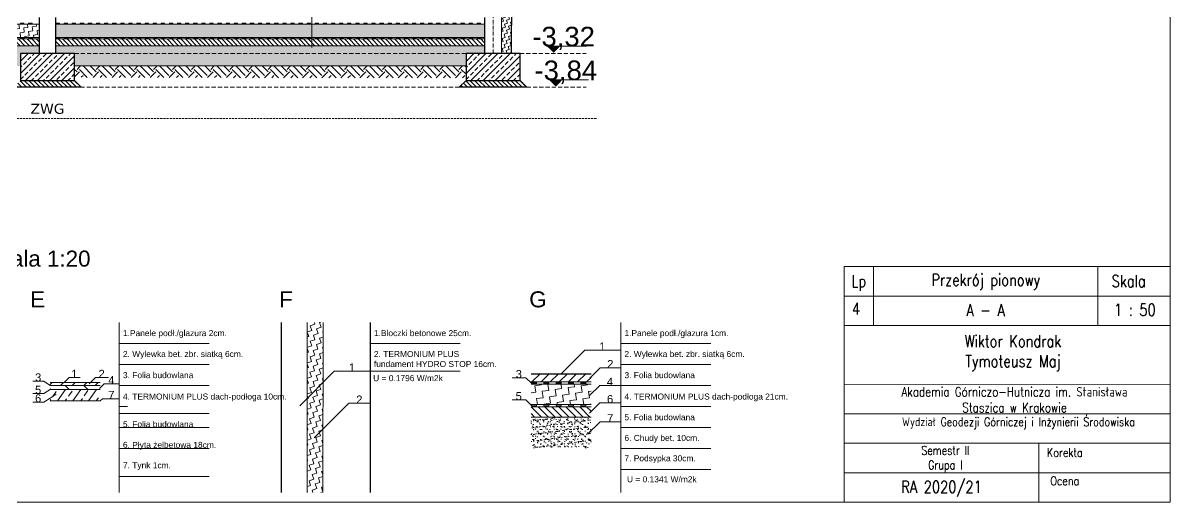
# Model space of a CAD drawing. Header units: millimetres. Extents: x -531 to 2763, y -585 to 1483.
# Drawn here: x 1013 to 2763, y -585 to 146 of the extents above; entities that cross this region are included whole.
import ezdxf
from ezdxf.enums import TextEntityAlignment as Align

# ---------------------------------------------------------------- set-up
doc = ezdxf.new("R2010")
doc.units = ezdxf.units.MM
doc.linetypes.add('ACAD_ISO10W100', pattern=[18, 12, -3, 0, -3])
doc.linetypes.add('DASHED2', pattern=[9.525, 6.35, -3.175])
for name, color, linetype, lineweight in [('3b - hatch_sztrop', 6, 'Continuous', 9), ('3d - hatch_grunt', 255, 'Continuous', 9), ('3e - hatch_zasypka', 3, 'Continuous', 9), ('3g - hatch_folia', 7, 'Continuous', 5), ('40 - PRZEKRÓJ', 131, 'Continuous', 50), ('SCHODY', 5, 'Continuous', 30)]:
    doc.layers.add(name, color=color, linetype=linetype, lineweight=lineweight)
for name, color, linetype in [('BALUSTRADA', 7, 'Continuous'), ('Detale', 240, 'Continuous'), ('Posadowienie fundamentu', 220, 'Continuous'), ('Przekrój', 7, 'Continuous'), ('Wymiary', 254, 'Continuous')]:
    doc.layers.add(name, color=color, linetype=linetype)
doc.styles.add('Opisowy', font='arial.ttf')
doc.styles.get("Standard").update_dxf_attribs({"font": 'arial.ttf'})
doc.styles.add('styl1', font='simplex.shx', dxfattribs={"width": 0.8, "height": 125})
doc.dimstyles.new('ISO-25', dxfattribs={"dimtxt": 2.5, "dimasz": 2.5, "dimexe": 1.25, "dimexo": 0.625, "dimtad": 1, "dimtxsty": 'Standard', "dimcen": 2.5, "dimadec": 0, "dimazin": 0, "dimtfac": 1, "dimtmove": 0, "dimatfit": 3, "dimfxl": 1, "dimarcsym": 0})

# ---------------------------------------------------------------- blocks, each defined once
blk = doc.blocks.new('*U3')
blk.add_lwpolyline([(-2.6, 0.5), (-2.6, -0.5), (2.6, -0.5), (2.6, 0.5), (-2.6, 0.5)])
blk = doc.blocks.new('*U4')
at = {"layer": '3g - hatch_folia', "color": 0, "linetype": 'ByBlock', "lineweight": -2, "transparency": 16777216}
for p in [(0, 0), (12.4, 0), (24.7, 0), (37.1, 0), (49.4, 0), (61.8, 0), (74.1, 0), (86.5, 0), (98.8, 0), (111.2, 0), (123.6, 0), (135.9, 0), (148.3, 0), (160.6, 0), (173, 0), (185.3, 0), (197.7, 0), (210, 0), (222.4, 0), (234.8, 0), (247.1, 0), (259.5, 0), (271.8, 0), (284.2, 0), (296.5, 0), (308.9, 0), (321.3, 0), (333.6, 0), (346, 0), (358.3, 0), (370.7, 0), (383, 0), (395.4, 0), (407.7, 0), (420.1, 0), (432.5, 0), (444.8, 0), (457.2, 0), (469.5, 0), (481.9, 0), (494.2, 0), (506.6, 0), (518.9, 0), (531.3, 0), (543.7, 0), (556, 0), (568.4, 0), (580.7, 0), (593.1, 0), (605.4, 0), (617.8, 0), (630.1, 0), (642.5, 0)]:
    blk.add_blockref('*U3', p, dxfattribs=at)
blk = doc.blocks.new('*U5')
blk.add_lwpolyline([(2.6, 0.5), (2.6, -0.5), (-2.6, -0.5), (-2.6, 0.5)], close=True)
blk = doc.blocks.new('*U6')
at = {"layer": '3g - hatch_folia', "color": 0, "linetype": 'ByBlock', "lineweight": -2, "transparency": 16777216}
for p in [(0, 0), (12.4, 0), (24.7, 0), (37.1, 0), (49.4, 0), (61.8, 0), (74.1, 0), (86.5, 0), (98.8, 0), (111.2, 0), (123.6, 0), (135.9, 0), (148.3, 0), (160.6, 0), (173, 0), (185.3, 0), (197.7, 0), (210, 0), (222.4, 0), (234.8, 0), (247.1, 0), (259.5, 0), (271.8, 0), (284.2, 0), (296.5, 0), (308.9, 0), (321.3, 0), (333.6, 0), (346, 0), (358.3, 0), (370.7, 0), (383, 0), (395.4, 0), (407.7, 0), (420.1, 0), (432.5, 0), (444.8, 0), (457.2, 0), (469.5, 0), (481.9, 0), (494.2, 0), (506.6, 0), (518.9, 0), (531.3, 0), (543.7, 0), (556, 0), (568.4, 0), (580.7, 0), (593.1, 0), (605.4, 0), (617.8, 0), (630.1, 0), (642.5, 0)]:
    blk.add_blockref('*U5', p, dxfattribs=at)
blk = doc.blocks.new('*U9')
blk.add_lwpolyline([(-2.6, 0.5), (-2.6, -0.5), (2.6, -0.5), (2.6, 0.5), (-2.6, 0.5)])
blk = doc.blocks.new('*U10')
at = {"layer": '3g - hatch_folia', "color": 0, "linetype": 'ByBlock', "lineweight": -2, "transparency": 16777216}
for p in [(0, 0), (12.4, 0), (24.7, 0), (37.1, 0), (49.4, 0), (61.8, 0), (74.1, 0), (86.5, 0), (98.8, 0), (111.2, 0), (123.6, 0), (135.9, 0), (148.3, 0), (160.6, 0), (173, 0), (185.3, 0), (197.7, 0), (210, 0), (222.4, 0), (234.8, 0), (247.1, 0), (259.5, 0)]:
    blk.add_blockref('*U9', p, dxfattribs=at)
blk = doc.blocks.new('*U1')
blk.add_lwpolyline([(2.6, 0.5), (2.6, -0.5), (-2.6, -0.5), (-2.6, 0.5)], close=True)
blk = doc.blocks.new('*U2')
at = {"layer": '3g - hatch_folia', "color": 0, "linetype": 'ByBlock', "lineweight": -2, "transparency": 16777216}
for p in [(0, 0), (12.4, 0), (24.7, 0), (37.1, 0), (49.4, 0), (61.8, 0), (74.1, 0), (86.5, 0), (98.8, 0), (111.2, 0), (123.6, 0), (135.9, 0), (148.3, 0), (160.6, 0), (173, 0), (185.3, 0), (197.7, 0), (210, 0), (222.4, 0), (234.8, 0), (247.1, 0), (259.5, 0)]:
    blk.add_blockref('*U1', p, dxfattribs=at)
blk = doc.blocks.new('_ArchTick')
at = {"color": 0, "linetype": 'ByBlock', "const_width": 0.15}
blk.add_lwpolyline([(-0.5, -0.5), (0.5, 0.5)], dxfattribs=at)
blk = doc.blocks.new('*D23')
at = {"layer": 'Defpoints', "color": 0, "transparency": 16777216}
for p in [(1050.8, 1229.9), (-251, 47.9), (1050.8, 47.9)]:
    blk.add_point(p, dxfattribs=at)
at = {"layer": 'Wymiary', "color": 0, "lineweight": -2, "transparency": 16777216}
blk.add_line((-251, 1229.9), (-251, 47.9), dxfattribs=at)
at = {"layer": 'Wymiary', "color": 0, "lineweight": -2, "transparency": 16777216, "xscale": 10, "yscale": 10, "zscale": 10}
for p, rotation in [((-251, 1229.9), 90), ((-251, 47.9), 270)]:
    blk.add_blockref('_ArchTick', p, dxfattribs=dict(at, rotation=rotation))
at = {"layer": 'Wymiary', "color": 0, "lineweight": 13, "transparency": 16777216, "insert": (-259.7, 638.9), "char_height": 12, "attachment_point": 5, "rotation": 90}
blk.add_mtext('1180', dxfattribs=at)
blk = doc.blocks.new('*U27')
blk.add_lwpolyline([(-3.9, 0.8), (-3.9, -0.8), (3.9, -0.8), (3.9, 0.8), (-3.9, 0.8)])
blk = doc.blocks.new('*U28')
at = {"layer": '3g - hatch_folia', "color": 0, "linetype": 'ByBlock', "lineweight": -2, "transparency": 16777216}
for p in [(0, 0), (18.9, 0), (37.7, 0), (56.6, 0), (75.4, 0)]:
    blk.add_blockref('*U27', p, dxfattribs=at)
blk = doc.blocks.new('*U29')
blk.add_lwpolyline([(3.9, 0.8), (3.9, -0.8), (-3.9, -0.8), (-3.9, 0.8)], close=True)
blk = doc.blocks.new('*U30')
at = {"layer": '3g - hatch_folia', "color": 0, "linetype": 'ByBlock', "lineweight": -2, "transparency": 16777216}
for p in [(0, 0), (18.9, 0), (37.7, 0), (56.6, 0), (75.4, 0)]:
    blk.add_blockref('*U29', p, dxfattribs=at)

msp = doc.modelspace()

# ---------------------------------------------------------------- hatches: boundary and pattern name
at = {"lineweight": 18}
h = msp.add_hatch(dxfattribs=at)
h.set_pattern_fill('ZIGZAG', color=256, scale=1.544471, angle=18)
h.set_pattern_definition([(18, (-7888.6037, -2713.636), (3.148367, 6.179018), [4.9036964, -4.9036964]), (108, (-7883.94, -2712.121), (-6.179018, 3.148367), [4.9036964, -4.9036964])])
h.paths.add_polyline_path([(1758.679, 99.363), (1759.194, 424.71), (1743.749, 424.628), (1743.234, 99.359)])
h = msp.add_hatch(dxfattribs=at)
h.set_pattern_fill('ZIGZAG', color=256, scale=2.059295, angle=8)
h.set_pattern_definition([(8, (-8907.955, -2688.9246), (5.564682, 7.384582), [6.538262, -6.538262]), (98, (-8901.48, -2688.0146), (-7.384582, 5.564682), [6.538262, -6.538262])])
h.paths.add_polyline_path([(1037.926, 123.558), (1037.926, 144.153), (765.069, 144.149), (765.069, 123.554)])
h = msp.add_hatch(dxfattribs=at)
h.set_pattern_fill('ZIGZAG', color=256, scale=2.059295, angle=8)
h.set_pattern_definition([(8, (-8598.031, -2688.9246), (5.564682, 7.384582), [6.538262, -6.538262]), (98, (-8591.556, -2688.0146), (-7.384582, 5.564682), [6.538262, -6.538262])])
h.paths.add_polyline_path([(1717.493, 123.558), (1717.493, 144.153), (1063.667, 144.149), (1063.667, 123.554)])
h = msp.add_hatch(dxfattribs=at)
h.set_pattern_fill('ANSI31', color=256, scale=1.544471, angle=90)
h.set_pattern_definition([(135, (-209871.955, -219205.6166), (-3.46743701, -3.46743701), [])])
h.paths.add_polyline_path([(1037.926, 111.202), (1037.926, 121.498), (762.495, 121.494), (762.495, 111.198)])
h = msp.add_hatch(dxfattribs=at)
h.set_pattern_fill('ANSI31', color=256, scale=1.544471, angle=90)
h.set_pattern_definition([(135, (-209505.8315, -219205.6166), (-3.46743701, -3.46743701), [])])
h.paths.add_polyline_path([(1717.493, 111.202), (1717.493, 121.498), (1063.667, 121.494), (1063.667, 111.198)])
h = msp.add_hatch(dxfattribs=at)
h.set_pattern_fill('ZIGZAG', color=256, scale=2.356921, angle=18)
h.set_pattern_definition([(18, (-13251.658, -5046.033), (4.804526, 9.4294133), [7.483225, -7.483225]), (108, (-13244.541, -5043.7205), (-9.4294133, 4.804526), [7.483225, -7.483225])])
h.paths.add_polyline_path([(1470.457, -570.221), (1471.243, -310.769), (1447.674, -310.894), (1446.888, -570.227)])
h = msp.add_hatch(dxfattribs=at)
h.set_pattern_fill('ZIGZAG', color=256, scale=3.142562, angle=8)
h.set_pattern_definition([(8, (-13034.619, -4728.229), (8.491913, 11.2691495), [9.977633, -9.977633]), (98, (-13024.739, -4726.84), (-11.2691495, 8.491913), [9.977633, -9.977633])])
h.paths.add_polyline_path([(1879.854, -436.275), (1879.854, -404.846), (1788.292, -404.853), (1788.292, -436.281)])
h = msp.add_hatch(dxfattribs=at)
h.set_pattern_fill('ANSI31', color=256, scale=2.356921, angle=90)
h.set_pattern_definition([(135, (-319627.462, -335140.825), (-5.29143899, -5.29143899), [])])
h.paths.add_polyline_path([(1879.854, -455.131), (1879.854, -439.418), (1788.292, -439.424), (1788.292, -455.137)])
at = {"layer": '3b - hatch_sztrop', "lineweight": 18}
h = msp.add_hatch(dxfattribs=at)
h.set_pattern_fill('ANSI31', color=256, scale=3.928202)
h.set_pattern_definition([(45, (-14773.667, -6568.032), (-8.819065, 8.819065), [])])
h.paths.add_polyline_path([(1130.99, -407.04), (1130.99, -402.326), (1054.689, -402.326), (1054.689, -407.04)])
h = msp.add_hatch(dxfattribs=at)
h.set_pattern_fill('ANSI31', color=256, scale=78.56404)
h.set_pattern_definition([(45, (-18197.542, -2931.311), (-6.9441457, 6.9441457), [])])
h.paths.add_polyline_path([(1879.854, -401.707), (1879.854, -389.137), (1788.292, -389.137), (1788.292, -401.707)])
h = msp.add_hatch(dxfattribs=at)
h.set_pattern_fill('ANSI31', color=256, scale=6.285123, angle=90)
h.set_pattern_definition([(135, (-14773.667, -6568.032), (-14.110504, -14.110504), [])])
h.paths.add_polyline_path([(1130.99, -413.325), (1130.99, -407.04), (1054.689, -407.04), (1054.689, -413.325)])
at = {"layer": '3d - hatch_grunt', "lineweight": 18}
h = msp.add_hatch(dxfattribs=at)
h.set_pattern_fill('EARTH', color=256, scale=82.371804, angle=45)
h.set_pattern_definition([(45, (-14484.865, -2284.09), (0, 29.12283), [20.59295, -20.59295]), (45, (-14490.326, -2278.63), (0, 29.12283), [20.59295, -20.59295]), (45, (-14495.786, -2273.17), (0, 29.12283), [20.59295, -20.59295]), (135, (-14495.786, -2269.53), (-29.12283, 2e-15), [20.59295, -20.59295]), (135, (-14490.326, -2264.07), (-29.12283, 2e-15), [20.59295, -20.59295]), (135, (-14484.865, -2258.609), (-29.12283, 2e-15), [20.59295, -20.59295])])
h.paths.add_polyline_path([(1465.744, 80.313), (1465.744, 62.147), (1689.178, 62.147), (1689.178, 80.313)])
h.paths.add_polyline_path([(1465.744, 62.147), (1465.744, 80.313), (1091.982, 80.313), (1091.982, 63.022)])
at = {"layer": '3e - hatch_zasypka', "lineweight": 18}
h = msp.add_hatch(dxfattribs=at)
h.set_pattern_fill('AR-SAND', color=256, scale=0.102965)
h.set_pattern_definition([(37.5, (-208895.0472, -217288.5064), (-0.16474683, 5.039231394), [0, -3.97526325, 0, -4.44601811, 0, -4.24987025]), (7.5, (-208895.047, -217288.5064), (4.62850546, 7.38077207), [0, -2.14454991, 0, -3.582967535, 0, -1.373035004]), (327.5, (-208898.264, -217288.5064), (8.14443354, 0.014797937), [0, -1.307652385, 0, -4.707548586, 0, -6.14596621]), (317.5, (-208898.264, -217288.5064), (7.86194029, 2.29538631), [0, -0.65382619, 0, -3.08605963, 0, -3.53066144])])
h.paths.add_polyline_path([(762.495, 80.313), (1009.61, 80.464), (1009.61, 99.361), (1037.926, 99.361), (1037.926, 111.202), (762.495, 111.202)])
h = msp.add_hatch(dxfattribs=at)
h.set_pattern_fill('AR-SAND', color=256, scale=0.102965)
h.set_pattern_definition([(37.5, (-208215.48, -217288.5064), (-0.16474683, 5.039231394), [0, -3.97526325, 0, -4.44601811, 0, -4.24987025]), (7.5, (-208215.48, -217288.5064), (4.62850546, 7.38077207), [0, -2.14454991, 0, -3.582967535, 0, -1.373035004]), (327.5, (-208218.6966, -217288.5064), (8.14443354, 0.014797937), [0, -1.307652385, 0, -4.707548586, 0, -6.14596621]), (317.5, (-208218.6966, -217288.5064), (7.86194029, 2.29538631), [0, -0.65382619, 0, -3.08605963, 0, -3.53066144])])
h.paths.add_polyline_path([(1419.758, 80.313), (1689.178, 80.464), (1689.178, 99.361), (1717.493, 99.361), (1717.493, 111.202), (1434.855, 111.202), (1091.982, 111.202), (1063.667, 111.202), (1063.667, 99.361), (1091.982, 99.361), (1091.982, 80.312)])
h = msp.add_hatch(dxfattribs=at)
h.set_pattern_fill('AR-SAND', color=256, scale=0.157128)
h.set_pattern_definition([(37.5, (-317658.337, -332215.243), (-0.251409844, 7.6900562), [0, -6.06640089, 0, -6.78479047, 0, -6.48546148]), (7.5, (-317658.337, -332215.243), (7.063273, 11.26333513), [0, -3.27266364, 0, -5.46774291, 0, -2.09530294]), (327.5, (-317663.246, -332215.243), (12.42871119, 0.02258221), [0, -1.99552661, 0, -7.18389579, 0, -9.37897506]), (317.5, (-317663.246, -332215.243), (11.99761589, 3.50284564), [0, -0.9977633, 0, -4.709442795, 0, -5.38792184])])
h.paths.add_polyline_path([(1860.16, -502.269), (1879.854, -502.038), (1879.854, -494.33), (1879.854, -481.475), (1879.854, -455.131), (1834.073, -455.131), (1801.095, -455.131), (1788.292, -455.131), (1788.292, -477.583), (1788.292, -489.954), (1788.292, -502.269)])
at = {"layer": 'Wymiary', "lineweight": 13}
h = msp.add_hatch(color=256, dxfattribs=at)
h.dxf.hatch_style = 1
h.paths.add_polyline_path([(1832.888, 110.765), (1812.037, 110.765), (1822.993, 100.311)])
at = {"layer": 'Wymiary', "lineweight": 18, "ltscale": 0.5}
h = msp.add_hatch(dxfattribs=at)
h.set_pattern_fill('ANSI33', color=256, scale=2.059295, angle=180)
h.set_pattern_definition([(225, (-8609.357, -2689.016), (9.246499, -9.246499), []), (225, (-8618.604, -2689.016), (9.246499, -9.246499), [6.538262, -3.269131])])
h.paths.add_polyline_path([(1091.982, 99.27), (1009.61, 99.27), (1009.61, 58.084), (1091.982, 58.084)])
h = msp.add_hatch(dxfattribs=at)
h.set_pattern_fill('ANSI33', color=256, scale=2.059295, angle=180)
h.set_pattern_definition([(225, (-7929.79, -2689.191), (9.246499, -9.246499), []), (225, (-7939.036, -2689.191), (9.246499, -9.246499), [6.538262, -3.269131])])
h.paths.add_polyline_path([(1771.55, 99.094), (1689.178, 99.094), (1689.178, 57.908), (1771.55, 57.908)])
h = msp.add_hatch(dxfattribs=at)
h.set_pattern_fill('ANSI31', color=256, scale=1.544471, angle=90)
h.set_pattern_definition([(135, (-8609.357, -2689.0155), (-3.467437, -3.467437), [])])
h.paths.add_polyline_path([(1091.982, 58.084), (1009.61, 58.084), (999.314, 47.788), (1102.279, 47.788)])
h = msp.add_hatch(dxfattribs=at)
h.set_pattern_fill('ANSI31', color=256, scale=1.544471, angle=90)
h.set_pattern_definition([(135, (-7929.7896, -2689.065), (-3.467437, -3.467437), [])])
h.paths.add_polyline_path([(1771.55, 58.035), (1689.178, 58.035), (1678.881, 47.738), (1781.846, 47.738)])
at = {"layer": 'Wymiary', "lineweight": 13}
h = msp.add_hatch(color=256, dxfattribs=at)
h.dxf.hatch_style = 1
h.paths.add_polyline_path([(1836.237, 59.282), (1815.387, 59.282), (1826.343, 48.829)])
at = {"layer": 'Wymiary', "lineweight": 18, "ltscale": 0.5}
h = msp.add_hatch(dxfattribs=at)
h.set_pattern_fill('ANSI33', color=256, scale=3.052075, angle=190)
h.set_pattern_definition([(235, (-598.42, -1050.479), (15.87572, -11.1163), []), (235, (-611.916, -1052.859), (15.87572, -11.1163), [9.69034, -4.84517])])
h.paths.add_polyline_path([(1130.99, -413.378), (1054.689, -413.378), (1054.689, -430.609), (1130.99, -430.609)])

# ---------------------------------------------------------------- linework, layer by layer
at = {"layer": '40 - PRZEKRÓJ', "lineweight": 13}
for p, q in [((762.495, 144.151), (1037.926, 144.151)), ((1063.667, 144.151), (1717.493, 144.151)), ((762.495, 123.558), (1037.926, 123.558)), ((1063.667, 123.558), (1717.493, 123.558)), ((762.495, 121.498), (1037.926, 121.498)), ((762.495, 111.202), (1037.926, 111.202)), ((1063.667, 121.498), (1717.493, 121.498)), ((1063.667, 111.202), (1717.493, 111.202)), ((1091.982, 80.464), (1689.178, 80.464)), ((1788.292, -401.707), (1879.854, -401.707)), ((1788.292, -404.85), (1879.854, -404.85)), ((1788.292, -436.275), (1879.854, -436.275)), ((1788.292, -439.418), (1879.854, -439.418)), ((1788.292, -455.131), (1879.854, -455.131))]:
    msp.add_line(p, q, dxfattribs=at)
at = {"layer": '40 - PRZEKRÓJ', "linetype": 'DASHED2', "lineweight": 13, "ltscale": 0.5}
msp.add_line((156.033, 0), (1887.9, 0), dxfattribs=at)
at = {"layer": 'BALUSTRADA', "lineweight": 25, "ltscale": 0.5}
for p, q in [((1037.926, 154.447), (1037.926, 99.361)), ((1063.667, 99.361), (1063.667, 154.447)), ((1717.493, 154.447), (1717.493, 99.361)), ((1102.279, 47.879), (1091.982, 58.175)), ((1678.881, 47.879), (1689.178, 58.175)), ((1781.846, 47.879), (1771.55, 58.175)), ((1102.279, 47.879), (999.314, 47.879)), ((1781.846, 47.879), (1678.881, 47.879))]:
    msp.add_line(p, q, dxfattribs=at)
at = {"layer": 'BALUSTRADA', "lineweight": 13, "ltscale": 0.5}
msp.add_line((1743.234, 99.361), (1743.234, 154.447), dxfattribs=at)
at = {"layer": 'BALUSTRADA', "lineweight": 25, "ltscale": 0.5}
for points in [[(1009.61, 99.361), (1009.61, 58.175), (1091.982, 58.175), (1091.982, 99.361), (1009.61, 99.361)], [(1689.178, 99.361), (1689.178, 58.175), (1771.55, 58.175), (1771.55, 99.361), (1689.178, 99.361)]]:
    msp.add_lwpolyline(points, dxfattribs=at)
at = {"layer": 'Detale', "lineweight": 13}
for p, q in [((1453.86, 108.453), (1453.86, 168.453)), ((1160.134, -310.831), (1160.134, -570.224)), ((1925.093, -310.831), (1925.093, -570.224)), ((1160.134, -342.878), (1176, -342.878)), ((1176, -342.878), (1160.134, -342.878)), ((1160.134, -342.878), (1297.477, -342.878)), ((1542.958, -342.878), (1558.824, -342.878)), ((1558.824, -342.878), (1542.958, -342.878)), ((1542.958, -342.878), (1680.301, -342.878)), ((1925.093, -342.878), (1940.959, -342.878)), ((1940.959, -342.878), (1925.093, -342.878)), ((1925.093, -342.878), (2062.436, -342.878)), ((1834.073, -389.137), (1870.183, -353.248)), ((1870.183, -353.248), (1925.093, -353.248)), ((1160.134, -374.925), (1297.477, -374.925)), ((1877.989, -395.741), (1893.972, -379.979)), ((1893.972, -379.979), (1925.093, -379.979)), ((1925.093, -374.925), (2062.436, -374.925)), ((1045.285, -400.378), (1028.501, -400.378)), ((1054.689, -407.04), (1045.285, -400.378)), ((1076.426, -402.326), (1083.931, -394.913)), ((1083.931, -394.913), (1100.501, -394.913)), ((1114.101, -404.648), (1123.843, -394.913)), ((1123.843, -394.913), (1143.579, -394.913)), ((1435.425, -438.133), (1487.939, -385.15)), ((1487.939, -385.15), (1543.482, -385.15)), ((1542.958, -385.15), (1680.301, -385.15)), ((1780.601, -395.323), (1759.514, -395.323)), ((1788.844, -403.278), (1780.601, -395.323)), ((1045.285, -419.374), (1028.501, -419.374)), ((1054.689, -413.378), (1045.285, -419.374)), ((1130.098, -411.591), (1137.004, -404.614)), ((1137.004, -404.614), (1160.086, -404.614)), ((1160.134, -406.972), (1172.214, -406.972)), ((1172.214, -406.972), (1160.134, -406.972)), ((1160.134, -406.972), (1297.477, -406.972)), ((1876.956, -422.838), (1893.029, -406.905)), ((1893.029, -406.905), (1925.093, -406.972)), ((1925.093, -406.972), (2062.436, -406.972)), ((1045.285, -432.323), (1028.501, -432.323)), ((1054.689, -426.327), (1045.285, -432.323)), ((1064.093, -420.331), (1054.689, -426.327)), ((1130.99, -430.609), (1134.429, -427.179)), ((1134.429, -427.179), (1160.086, -427.179)), ((1457.643, -487.079), (1510.156, -434.096)), ((1510.156, -434.096), (1543.482, -434.096)), ((1780.504, -429.106), (1759.417, -429.106)), ((1788.746, -437.061), (1780.504, -429.106)), ((1877.462, -449.232), (1893.406, -433.555)), ((1893.406, -433.555), (1925.093, -433.555)), ((1160.134, -439.019), (1172.592, -439.019)), ((1172.592, -439.019), (1160.134, -439.019)), ((1160.134, -449.629), (1297.477, -449.629)), ((1925.093, -439.019), (1937.55, -439.019)), ((1937.55, -439.019), (1925.093, -439.019)), ((1925.093, -439.019), (2062.436, -439.019)), ((1160.134, -471.065), (1297.477, -471.065)), ((1874.634, -481.496), (1893.972, -462.279)), ((1893.972, -462.279), (1925.093, -462.279)), ((1925.093, -471.065), (2062.436, -471.065)), ((1160.134, -503.112), (1297.477, -503.112)), ((1925.093, -503.112), (2062.436, -503.112)), ((1925.093, -535.159), (2062.436, -535.159)), ((1160.134, -545.769), (1297.477, -545.769))]:
    msp.add_line(p, q, dxfattribs=at)
at = {"layer": 'Detale', "lineweight": 25}
msp.add_line((1542.958, -310.831), (1542.958, -570.224), dxfattribs=at)
at = {"layer": 'Posadowienie fundamentu', "linetype": 'DASHED2', "lineweight": 13}
for p, q in [((1091.982, 99.361), (1689.178, 99.361)), ((1771.55, 99.361), (1872.544, 99.361)), ((1678.881, 47.879), (1102.279, 47.879)), ((1781.846, 47.879), (1872.544, 47.879))]:
    msp.add_line(p, q, dxfattribs=at)
at = {"layer": 'Przekrój', "linetype": 'ACAD_ISO10W100', "lineweight": 13, "ltscale": 0.5}
msp.add_line((1730.364, 99.361), (1730.364, 424.73), dxfattribs=at)
at = {"layer": 'Przekrój', "lineweight": 25, "ltscale": 0.5}
for p, q in [((1758.679, 99.361), (1759.194, 406.069)), ((1407.606, -570.224), (1407.606, -310.831)), ((1788.292, -389.137), (1879.854, -389.137))]:
    msp.add_line(p, q, dxfattribs=at)
at = {"layer": 'Przekrój', "lineweight": 13, "ltscale": 0.5}
for p, q in [((1446.888, -570.224), (1446.888, -310.831)), ((1470.765, -570.224), (1471.2, -310.831)), ((1054.689, -402.326), (1130.99, -402.326)), ((1054.689, -407.04), (1130.99, -407.04)), ((1054.689, -407.04), (1130.99, -407.04)), ((1054.689, -413.378), (1130.99, -413.378)), ((1054.689, -430.609), (1130.99, -430.609))]:
    msp.add_line(p, q, dxfattribs=at)
at = {"layer": 'Wymiary', "lineweight": 13}
for p, q in [((1812.037, 110.765), (1872.821, 110.765)), ((1815.387, 59.282), (1876.171, 59.282)), ((2265.728, -225.62), (2265.728, -584.855)), ((2265.728, -225.62), (2762.979, -225.62)), ((2265.728, -225.62), (2310.727, -225.918)), ((2310.727, -225.918), (2310.727, -315.618)), ((2762.979, -225.62), (2652.979, -225.74)), ((2652.979, -225.74), (2652.979, -315.618)), ((2265.728, -270.619), (2762.979, -270.619)), ((2762.979, -315.618), (2265.728, -315.618)), ((2265.728, -315.618), (2265.755, -360.618)), ((2762.979, -405.617), (2265.728, -405.237)), ((2265.728, -450.233), (2762.979, -450.233)), ((2762.979, -495.232), (2265.728, -495.232)), ((2563.002, -584.855), (2563.002, -495.232)), ((2265.728, -540.222), (2762.979, -540.222))]:
    msp.add_line(p, q, dxfattribs=at)
msp.add_lwpolyline([(2762.979, 1482.919), (2762.979, -584.855), (-530.69, -584.855), (-530.69, 1482.919)], close=True, dxfattribs=at)

# ---------------------------------------------------------------- block references
at = {"layer": '3g - hatch_folia', "lineweight": 18}
for name, p in [('*U10', (765.069, 145.18)), ('*U4', (1066.241, 145.18)), ('*U2', (765.584, 122.528)), ('*U6', (1066.756, 122.528)), ('*U28', (1792.772, -403.278)), ('*U30', (1792.674, -437.061))]:
    msp.add_blockref(name, p, dxfattribs=at)

# ---------------------------------------------------------------- texts
at = {"layer": 'Detale', "lineweight": 13}
for s, height, p in [('Skala 1:20', 24.4166, (1035.81, -213.048)), ('E', 24.417, (1035.81, -275.603)), ('F', 24.417, (1414.485, -275.603)), ('G', 24.417, (1798.802, -275.622)), ('1', 12.208, (1897.257, -347.517)), ('1', 12.208, (1091.836, -389.182)), ('2', 12.208, (1133.33, -389.182)), ('1', 12.208, (1515.33, -379.419)), ('3', 12.208, (1769.677, -389.592)), ('2', 12.208, (1909.152, -374.248)), ('3', 12.208, (1036.513, -394.647)), ('4', 12.208, (1148.164, -398.883)), ('4', 12.208, (1908.68, -401.207)), ('5', 12.208, (1036.513, -413.643)), ('7', 12.208, (1148.164, -421.448)), ('5', 12.208, (1769.58, -423.375)), ('6', 12.208, (1036.513, -426.592)), ('2', 12.208, (1526.438, -428.365)), ('6', 12.208, (1908.869, -427.824)), ('7', 12.208, (1909.152, -456.548))]:
    msp.add_text(s, height=height, dxfattribs=at).set_placement(p, align=Align.MIDDLE)
at = {"layer": 'Detale', "lineweight": 13, "char_height": 9.15623, "attachment_point": 1}
for s, width, insert in [('1.Panele podł./glazura 2cm.', 165.18757, (1165.828, -322.591)), ('1.Bloczki betonowe 25cm.', 165.18757, (1548.652, -322.591)), ('1.Panele podł./glazura 1cm.', 165.18757, (1930.787, -322.591)), ('2. Wylewka bet. zbr. siatką 6cm.', 189.27744, (1165.828, -354.457)), ('2. TERMONIUM PLUS fundament HYDRO STOP 16cm.', 189.27744, (1548.652, -354.457)), ('2. Wylewka bet. zbr. siatką 6cm.', 189.27744, (1930.787, -354.457)), ('3. Folia budowlana', 137.34338, (1165.828, -386.702)), ('U = 0.1796 W/m2k', 137.34338, (1547.5, -391.284)), ('3. Folia budowlana', 137.34338, (1930.787, -386.702)), ('4. TERMONIUM PLUS dach-podłoga 10cm.', 237.7467, (1165.828, -419.326)), ('4. TERMONIUM PLUS dach-podłoga 21cm.', 254.35431, (1930.787, -419.326)), ('5. Folia budowlana', 137.34338, (1930.787, -450.922)), ('5. Folia budowlana', 137.34338, (1165.828, -461.532)), ('6. Chudy bet. 10cm.', 149.85762, (1930.787, -482.408)), ('6. Płyta żelbetowa 18cm.', 149.85762, (1165.828, -493.018)), ('7. Tynk 1cm.', 137.34338, (1165.828, -524.125)), ('7. Podsypka 30cm.', 137.34338, (1930.787, -513.514)), ('U = 0.1341 W/m2k', 137.34338, (1934.656, -545.473))]:
    msp.add_mtext_dynamic_manual_height_columns(s, width=width, gutter_width=61.042, heights=[0], dxfattribs=dict(at, insert=insert))
at = {"layer": 'SCHODY', "lineweight": 13, "insert": (1023.405, 22.794), "char_height": 15.44471, "width": 54.79895, "attachment_point": 1, "style": 'Opisowy'}
msp.add_mtext('\\pxqc;{\\fVerdana|b0|i0|c238|p34;ZWG}', dxfattribs=at)
at = {"layer": 'Wymiary', "lineweight": 13}
for s, p in [('-3,32', (1838.003, 122.526)), ('-3,84', (1841.353, 71.044))]:
    msp.add_text(s, height=30, dxfattribs=at).set_placement(p, align=Align.MIDDLE)
at = {"layer": 'Wymiary', "lineweight": 13, "attachment_point": 1, "style": 'styl1'}
for s, insert, char_height, width in [('\\pxqc;Lp', (2265.728, -238.67), 18.1881, 44.99901), ('\\pxqc;Przekrój pionowy', (2310.727, -236.731), 18.1881, 342.25146), ('\\pxqc;Skala', (2677.365, -238.67), 18.1881, 44.99901), ('4', (2277.847, -280.804), 18.188, 44.99901), ('\\pxqc;A - A', (2310.129, -282.994), 18.1881, 342.84972), ('\\pxqc;1 : 50', (2666.651, -282.684), 18.1881, 85.24089), ('\\pxqc;Wiktor Kondrak\\PTymoteusz Maj', (2128.02, -330.438), 18.1881, 790.72834), ('\\pxqc;Akademia Górniczo-Hutnicza im. Stanisława Staszica w Krakowie', (2327.947, -409.428), 14.46456, 395.45132), ('\\pxqc;Wydział Geodezji Górniczej i Inżynierii Środowiska ', (2350.417, -455.802), 13.26229, 362.58209), ('\\pxqc;Semestr II\\PGrupa I', (2311.204, -499.46), 13.34934, 218.18736), ('\\pxqc;Korekta', (2527.212, -502.678), 13.4419, 150.47978), ('\\pxqc;RA 2020/21', (2265.728, -552.579), 18.1881, 297.27402), ('\\pxqc;Ocena', (2527.212, -545.82), 13.4419, 150.47978)]:
    msp.add_mtext(s, dxfattribs=dict(at, insert=insert, char_height=char_height, width=width))

# ---------------------------------------------------------------- dimensions: what is measured, and where the dimension line sits
at = {"layer": 'Wymiary', "lineweight": 13}
dim = msp.add_linear_dim(base=(-251.045, 47.879), p1=(1050.767, 1229.863), p2=(1050.767, 47.879), angle=90, text='1180', dimstyle='ISO-25', override={"dimtxt": 12, "dimasz": 10, "dimgap": 2.5, "dimblk1": 'ArchTick', "dimblk2": 'ArchTick', "dimsah": 1, "dimse1": 1, "dimse2": 1}, dxfattribs=at)
dim.commit()
dim.dimension.update_dxf_attribs({"geometry": '*D23', "text_midpoint": (-259.672, 638.871)})

doc.saveas('drawing.dxf')
